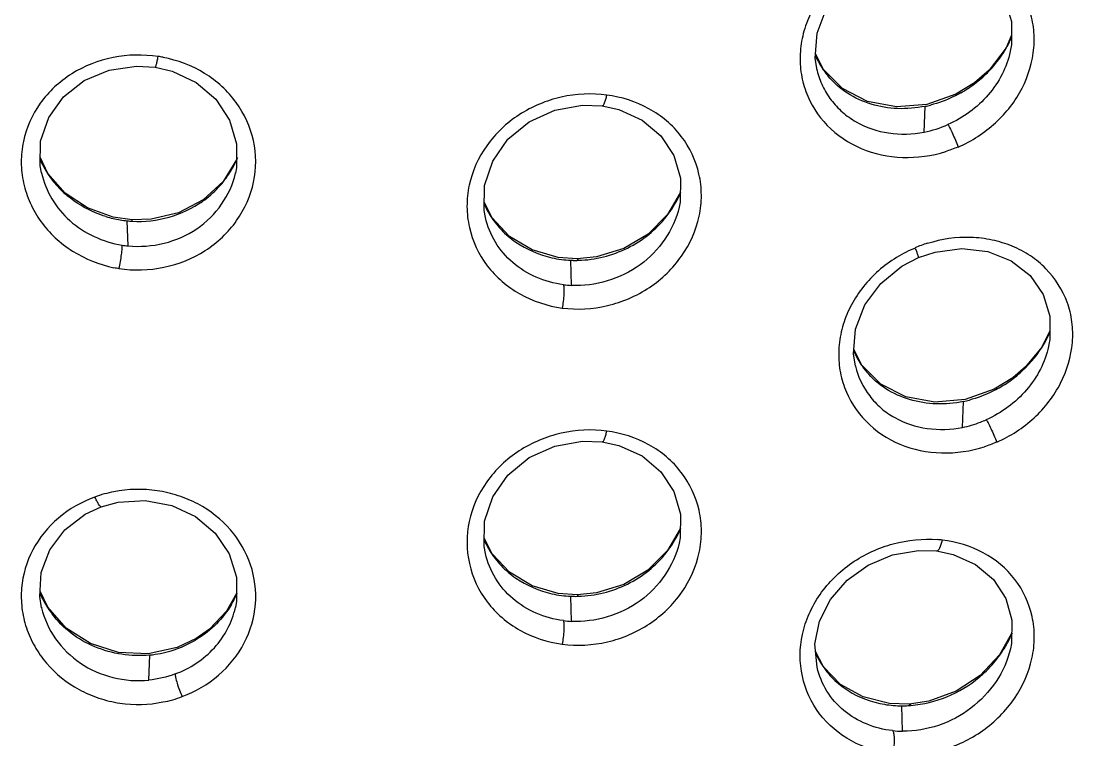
# Model space of a CAD drawing. Header units: millimetres. Extents: x 789 to 1209, y 393 to 987.
# Drawn here: x 957.42 to 970.81, y 890.75 to 899.89 of the extents above; entities that cross this region are included whole.
import ezdxf

# ---------------------------------------------------------------- set-up
doc = ezdxf.new("R2010")
doc.units = ezdxf.units.MM
doc.header["$LTSCALE"] = 0.1

msp = doc.modelspace()

# ---------------------------------------------------------------- linework, layer by layer
at = {"color": 7, "linetype": 'Continuous'}
for p, q in [((970.0247, 899.7098), (969.9578, 899.5516)), ((969.9578, 899.5516), (969.7403, 899.2665)), ((967.6327, 899.273), (967.5313, 899.4768)), ((970.0093, 899.5051), (970.0085, 899.5016)), ((967.5464, 899.2767), (967.55, 899.2614)), ((969.7403, 899.2665), (969.5527, 899.1031)), ((969.5527, 899.1031), (969.3149, 898.9585)), ((969.5557, 899.0923), (969.5527, 899.1031)), ((969.3149, 898.9585), (968.9459, 898.8293)), ((968.913, 898.477), (968.9248, 898.8051)), ((957.7643, 897.9517), (957.6685, 898.1497)), ((957.683, 897.9576), (957.6835, 897.9553)), ((960.1513, 897.9537), (960.1522, 897.9576)), ((963.4155, 897.387), (963.316, 897.5847)), ((965.7965, 897.5253), (965.7957, 897.5217)), ((958.8347, 897.3624), (958.5959, 897.3961)), ((963.3313, 897.3908), (963.3301, 897.396)), ((958.7842, 897.0301), (958.7747, 897.3487)), ((958.8361, 897.344), (958.8347, 897.3624)), ((964.5, 896.8651), (964.2555, 896.8828)), ((964.7445, 896.8895), (964.5, 896.8651)), ((964.5144, 896.8467), (964.5, 896.8651)), ((968.8427, 896.8817), (969.0533, 896.9523)), ((964.4266, 896.5278), (964.4179, 896.8475)), ((970.5129, 895.9497), (970.4092, 895.7424)), ((968.1212, 895.5122), (968.0201, 895.715)), ((970.4974, 895.7552), (970.4966, 895.7514)), ((968.0351, 895.5148), (968.0388, 895.4992)), ((970.0427, 895.3531), (969.8051, 895.2069)), ((970.0463, 895.3427), (970.0427, 895.3531)), ((969.8051, 895.2069), (969.4358, 895.0752)), ((969.4016, 894.7217), (969.4136, 895.0506)), ((963.4155, 893.1137), (963.3158, 893.3115)), ((965.7965, 893.2518), (965.7957, 893.2483)), ((963.3312, 893.1176), (963.33, 893.1228)), ((957.7618, 892.4338), (957.6667, 892.6375)), ((960.1649, 892.6109), (960.0368, 892.3824)), ((964.5, 892.5917), (964.2555, 892.6094)), ((964.4266, 892.2544), (964.4179, 892.5741)), ((964.7444, 892.616), (964.5, 892.5917)), ((964.5143, 892.5733), (964.5, 892.5917)), ((957.6823, 892.4344), (957.6842, 892.4264)), ((960.1505, 892.4296), (960.1511, 892.4322)), ((959.6518, 892.0369), (959.4072, 891.9225)), ((959.6421, 892.017), (959.6518, 892.0369)), ((970.0253, 892.0982), (969.8737, 891.8289)), ((959.4072, 891.9225), (959.0398, 891.843)), ((970.0107, 891.9079), (970.0101, 891.9051)), ((959.0504, 891.5069), (959.0599, 891.8255)), ((967.6326, 891.6776), (967.5328, 891.8724)), ((968.9729, 891.2402), (968.7206, 891.2027)), ((968.7206, 891.2027), (968.4705, 891.2096)), ((968.6394, 890.8569), (968.6312, 891.1805)), ((968.7452, 891.185), (968.7206, 891.2027))]:
    msp.add_line(p, q, dxfattribs=at)
for points in [[(968.5631, 900.7091), (968.9037, 900.7517), (969.236, 900.7125), (969.5327, 900.5936), (969.7726, 900.4044), (969.9411, 900.1618), (970.0255, 899.8841), (970.0241, 899.5866), (970.0093, 899.5051)], [(967.5509, 899.2616), (967.5268, 899.4189), (967.5512, 899.7345), (967.6684, 900.0411), (967.872, 900.3128), (968.1418, 900.53), (968.3526, 900.6393)], [(957.6835, 897.9578), (957.6668, 898.0503), (957.6722, 898.364), (957.775, 898.6632), (957.9643, 898.9277), (958.2268, 899.1347), (958.5455, 899.2674), (958.8924, 899.3184), (959.1311, 899.3028)], [(959.1311, 899.3028), (959.3461, 899.2512), (959.6515, 899.1067), (959.9023, 898.8946), (960.077, 898.6289), (960.1662, 898.3301), (960.1646, 898.0212), (960.1514, 897.9536)], [(968.9459, 898.8293), (968.5604, 898.7971), (968.1918, 898.8675), (967.8739, 899.0315), (967.6327, 899.273)], [(963.3313, 897.3908), (963.3146, 897.4798), (963.3189, 897.8001), (963.4239, 898.1099), (963.618, 898.3874), (963.8868, 898.6096), (964.2125, 898.7572), (964.5676, 898.8215), (964.8183, 898.8121)], [(964.8183, 898.8121), (965.0297, 898.7659), (965.3257, 898.6316), (965.5651, 898.4313), (965.7296, 898.1784), (965.8125, 897.8906), (965.8088, 897.5882), (965.7957, 897.5217)], [(960.1699, 898.1348), (959.993, 897.8497), (959.7397, 897.6157), (959.4258, 897.4524), (959.077, 897.3695), (958.8347, 897.3624)], [(958.5959, 897.3961), (958.2695, 897.5131), (957.9847, 897.7022), (957.7643, 897.9517)], [(965.8102, 897.705), (965.649, 897.4305), (965.3999, 897.1805), (965.0907, 896.9964), (964.7445, 896.8895)], [(964.2555, 896.8828), (963.9245, 896.9794), (963.6369, 897.1515), (963.4155, 897.387)], [(969.0533, 896.9523), (969.3937, 896.9962), (969.7256, 896.9583), (970.0218, 896.8407), (970.2612, 896.6528), (970.4293, 896.4115), (970.5136, 896.135), (970.5125, 895.8383), (970.4974, 895.7552)], [(968.0398, 895.4993), (968.0156, 895.6569), (968.0401, 895.9726), (968.1573, 896.2798), (968.3609, 896.5525), (968.6311, 896.7711), (968.8427, 896.8817)], [(970.4092, 895.7424), (970.2039, 895.4913), (970.0427, 895.3531)], [(969.4358, 895.0752), (969.0497, 895.0407), (968.6805, 895.1092), (968.3622, 895.2717), (968.1212, 895.5122)], [(963.3312, 893.1176), (963.3143, 893.2079), (963.319, 893.5279), (963.4243, 893.8375), (963.6185, 894.1148), (963.8873, 894.3367), (964.2128, 894.4841), (964.5677, 894.5483), (964.818, 894.5389)], [(964.818, 894.5389), (965.0294, 894.4928), (965.3253, 894.3585), (965.5648, 894.1582), (965.7294, 893.9055), (965.8124, 893.6176), (965.8088, 893.3153), (965.7957, 893.2483)], [(958.4433, 893.7126), (958.6583, 893.7711), (959.0021, 893.7917), (959.3395, 893.7296), (959.6446, 893.5878), (959.8945, 893.3773), (960.073, 893.1148), (960.1649, 892.8187), (960.1649, 892.5093), (960.15, 892.4298)], [(957.6852, 892.4266), (957.6626, 892.5696), (957.6808, 892.8762), (957.7877, 893.166), (957.9782, 893.4184), (958.2377, 893.6167), (958.4433, 893.7126)], [(965.8102, 893.4315), (965.6489, 893.1569), (965.3998, 892.9069), (965.0905, 892.7229), (964.7444, 892.616)], [(964.2555, 892.6094), (963.9245, 892.706), (963.6369, 892.8781), (963.4155, 893.1137)], [(967.5509, 891.6705), (967.5245, 891.9654), (967.5834, 892.2579), (967.7234, 892.5344), (967.9321, 892.7783), (968.1992, 892.9712), (968.5087, 893.0999), (968.8407, 893.1571), (969.0705, 893.1501)], [(969.0705, 893.1501), (969.2815, 893.1067), (969.5684, 892.9787), (969.7962, 892.7875), (969.9507, 892.5457), (970.0279, 892.2684), (970.0234, 891.9736), (970.0101, 891.9051)], [(959.0398, 891.843), (958.6632, 891.8598), (958.3062, 891.9723), (957.9984, 892.1687), (957.7618, 892.4338)], [(960.0368, 892.3824), (959.821, 892.1556), (959.6518, 892.0369)], [(969.8737, 891.8289), (969.6281, 891.5666), (969.3207, 891.366), (968.9729, 891.2402)], [(968.4705, 891.2096), (968.1375, 891.2929), (967.8511, 891.4531), (967.6326, 891.6776)]]:
    msp.add_lwpolyline(points, dxfattribs=at)
for centre, radius, start, end in [((968.74, 900.2475), 1.4048, 334.21886, 336.63824), ((968.6843, 900.2767), 1.4677, 327.44122, 329.94606), ((968.6987, 900.2683), 1.4511, 329.94709, 331.78946), ((968.7159, 900.2591), 1.4316, 331.78795, 334.21955), ((958.9206, 897.8521), 1.6074, 78.9309, 81.19068), ((968.5353, 899.9014), 1.1035, 204.13259, 212.30627), ((968.6556, 900.2962), 1.5025, 316.97039, 327.40415), ((968.5388, 899.9036), 1.1077, 212.30458, 213.09968), ((968.5419, 899.9057), 1.1115, 213.105, 220.16127), ((968.6289, 900.3205), 1.5385, 315.05073, 316.98676), ((968.621, 900.3284), 1.5497, 307.09425, 315.05011), ((968.5841, 900.3818), 1.6146, 299.53373, 307.00178), ((968.6189, 900.2923), 1.5176, 281.62496, 284.38997), ((968.672, 899.8545), 1.7015, 287.59167, 293.2996), ((958.801, 898.6236), 1.2388, 203.60168, 208.54657), ((958.9983, 898.6474), 1.2797, 328.96282, 332.69835), ((959.019, 898.6369), 1.2565, 332.69463, 337.47644), ((958.8062, 898.6264), 1.2447, 208.54415, 210.63178), ((958.8075, 898.6272), 1.2462, 210.63243, 215.88625), ((958.9846, 898.6557), 1.2958, 324.21978, 328.96178), ((958.8151, 898.6341), 1.2564, 215.93696, 226.49692), ((958.994, 898.6466), 1.2827, 306.62451, 318.87029), ((958.9793, 898.6594), 1.3022, 318.86951, 324.222), ((958.8545, 898.675), 1.3132, 226.47869, 229.99485), ((964.5809, 898.2425), 1.3454, 333.26064, 336.7785), ((958.9835, 898.6623), 1.3016, 305.04269, 306.5846), ((964.3837, 898.0396), 1.1709, 203.88288, 205.40397), ((964.3814, 898.0384), 1.1684, 205.40066, 211.4542), ((964.5286, 898.2709), 1.405, 325.70699, 329.40319), ((964.5522, 898.257), 1.3775, 329.40218, 333.25955), ((958.9194, 898.7641), 1.4228, 253.00071, 260.48469), ((964.5161, 898.2794), 1.4201, 321.94957, 323.59035), ((964.5176, 898.2783), 1.4182, 323.59007, 325.71119), ((958.9146, 898.7377), 1.396, 260.49664, 264.24493), ((958.9125, 898.7176), 1.3757, 264.24803, 266.81598), ((958.9109, 898.3253), 1.3013, 260.99757, 264.40828), ((969.4027, 895.5144), 1.6056, 112.0197, 112.82811), ((969.4739, 895.4036), 1.7395, 107.41071, 112.85416), ((964.477, 898.2141), 1.3679, 257.37946, 267.5225), ((958.9155, 898.3025), 1.5778, 258.66459, 260.99101), ((964.4802, 898.2272), 1.3809, 267.41532, 268.73623), ((964.4802, 898.2251), 1.3789, 268.73585, 271.40658), ((964.4862, 897.8082), 1.2817, 262.68631, 267.33621), ((969.2183, 896.5023), 1.4155, 334.35423, 336.62462), ((969.1857, 896.5181), 1.4518, 329.97182, 334.34689), ((969.0173, 896.1374), 1.0966, 204.18184, 212.39791), ((969.0203, 896.1393), 1.1001, 212.397, 213.21647), ((969.023, 896.1411), 1.1033, 213.22132, 220.27417), ((969.0614, 896.6361), 1.6257, 299.88149, 307.29552), ((969.0986, 896.5419), 1.5234, 281.92797, 284.82592), ((969.1544, 896.1028), 1.7079, 287.93073, 293.50548), ((958.8755, 892.4622), 1.4661, 100.62653, 110.44602), ((964.5808, 893.9689), 1.3454, 333.25863, 336.78271), ((964.3838, 893.7664), 1.1712, 203.86701, 205.40155), ((964.3816, 893.7652), 1.1687, 205.39824, 211.45002), ((964.5286, 893.9973), 1.4049, 325.70852, 329.40604), ((964.5521, 893.9834), 1.3775, 329.40505, 333.25758), ((968.9594, 891.7463), 1.5535, 83.20693, 85.27865), ((964.5161, 894.0057), 1.4199, 321.94429, 323.58978), ((964.5176, 894.0046), 1.4181, 323.5895, 325.71271), ((958.8129, 893.1121), 1.2541, 203.35077, 211.36197), ((959.0423, 893.0962), 1.2291, 332.0758, 336.97253), ((964.4772, 893.9407), 1.3679, 257.37121, 267.51582), ((964.4803, 893.9537), 1.3809, 267.40876, 268.72899), ((964.4803, 893.9516), 1.3788, 268.7286, 271.39799), ((958.8441, 893.1309), 1.2905, 211.35289, 217.25387), ((959.0352, 893.1), 1.2371, 329.30061, 332.07527), ((964.4863, 893.5348), 1.2817, 262.6848, 267.33056), ((968.6879, 892.68), 1.4634, 332.03328, 335.20648), ((968.7286, 892.661), 1.4185, 335.21248, 337.15185), ((958.9223, 893.2384), 1.4179, 286.75446, 295.93198), ((958.9421, 893.197), 1.3721, 295.94498, 300.68317), ((958.9269, 893.2227), 1.4018, 300.68233, 301.49058), ((968.6534, 892.6984), 1.5025, 327.5065, 330.04996), ((968.6605, 892.6943), 1.4943, 330.05013, 332.04153), ((958.9146, 893.265), 1.4456, 275.76291, 286.74323), ((968.546, 892.3057), 1.112, 203.96754, 206.60974), ((968.5391, 892.3021), 1.1043, 206.60419, 212.33872), ((968.6502, 892.7016), 1.5071, 311.82933, 322.37447), ((968.6501, 892.7005), 1.5065, 322.41102, 327.5068), ((968.6246, 892.7297), 1.545, 309.82657, 311.83997), ((968.6321, 892.5253), 1.3448, 260.42935, 269.96193), ((968.6357, 892.5656), 1.3848, 269.81181, 271.37126), ((968.6355, 892.5729), 1.3921, 271.37254, 274.5124), ((968.6499, 892.1269), 1.2699, 263.78686, 269.52688)]:
    msp.add_arc(centre, radius, start, end, dxfattribs=at)
for points, knots in [([(969.3475, 898.288), (969.5201, 898.3635), (969.7619, 898.521), (970.0173, 898.7967), (970.2132, 899.1059), (970.3194, 899.4585), (970.3132, 899.8118), (970.2329, 900.1457), (970.0445, 900.4432), (969.7801, 900.6626), (969.5472, 900.7869), (969.2902, 900.8657), (968.926, 900.9126), (968.6445, 900.874), (968.4674, 900.8178)], [0, 0, 0, 0, 0.1314686, 0.1968007, 0.2612458, 0.3858388, 0.4464956, 0.5061411, 0.6238782, 0.6837445, 0.7446382, 0.8068454, 0.8703216, 1, 1, 1, 1]), ([(968.2897, 900.7526), (968.1167, 900.6806), (967.7965, 900.4779), (967.5088, 900.1052), (967.3765, 899.7674), (967.3294, 899.5058), (967.3364, 899.2437), (967.4207, 898.9095), (967.6571, 898.5345), (968.1048, 898.2362), (968.6429, 898.1242), (969.0119, 898.1746), (969.1888, 898.2289)], [0, 0, 0, 0, 0.1311228, 0.2593645, 0.3220647, 0.3836149, 0.4441914, 0.5040962, 0.6232277, 0.7448104, 0.8705098, 1, 1, 1, 1]), ([(959.1669, 899.4372), (958.9785, 899.4685), (958.5896, 899.4603), (958.0553, 899.2519), (957.6412, 898.8716), (957.4523, 898.4496), (957.416, 898.0949), (957.4468, 897.8285), (957.5318, 897.572), (957.6684, 897.3351), (957.8522, 897.1272), (958.1513, 896.8996), (958.4204, 896.7914), (958.6054, 896.7524)], [0, 0, 0, 0, 0.1299051, 0.2580408, 0.3822487, 0.5028975, 0.5629414, 0.623176, 0.6839305, 0.7454653, 0.8079624, 0.8713808, 1, 1, 1, 1]), ([(958.6683, 896.7411), (958.8572, 896.7135), (959.2457, 896.7256), (959.7811, 896.9375), (960.1917, 897.3263), (960.4187, 897.831), (960.4165, 898.3793), (960.1868, 898.8804), (959.7709, 899.258), (959.4145, 899.3924), (959.2292, 899.4263)], [0, 0, 0, 0, 0.1302121, 0.2589893, 0.3844697, 0.5063067, 0.6261141, 0.7470232, 0.871535, 1, 1, 1, 1]), ([(959.1311, 899.3028), (959.1322, 899.3027), (959.1351, 899.3065), (959.138, 899.3134), (959.1422, 899.3259), (959.1488, 899.3502), (959.1574, 899.3879), (959.1637, 899.4199), (959.1669, 899.4372)], [0, 0, 0, 0, 0.0248044, 0.081796, 0.1745317, 0.2999852, 0.6239157, 1, 1, 1, 1]), ([(970.0085, 899.5016), (969.9863, 899.4016), (969.914, 899.2042), (969.6768, 898.855), (969.4103, 898.6592), (969.2165, 898.5733)], [0, 0, 0, 0, 0.2442067, 0.4945947, 1, 1, 1, 1]), ([(967.5509, 899.2616), (967.5671, 899.1937), (967.6139, 899.0609), (967.7249, 898.8814), (967.87, 898.7265), (968.1046, 898.5583), (968.4623, 898.4391), (968.765, 898.4491), (968.9129, 898.4777)], [0, 0, 0, 0, 0.1209698, 0.2417864, 0.3631632, 0.4861956, 0.7389999, 1, 1, 1, 1]), ([(968.9248, 898.8051), (968.8106, 898.7817), (968.5783, 898.7625), (968.2381, 898.8188), (967.9303, 898.9578), (967.7626, 899.1058), (967.6925, 899.1889)], [0, 0, 0, 0, 0.2590221, 0.5118452, 0.7583449, 1, 1, 1, 1]), ([(964.8757, 898.9477), (964.6845, 898.9754), (964.2878, 898.9557), (963.7448, 898.7295), (963.322, 898.3316), (963.1246, 897.8966), (963.087, 897.5324), (963.1282, 897.1738), (963.3249, 896.7502), (963.7572, 896.3853), (964.1197, 896.2658), (964.3067, 896.2391)], [0, 0, 0, 0, 0.129551, 0.2596708, 0.3869842, 0.5100478, 0.5705787, 0.6306744, 0.7505806, 0.87333, 1, 1, 1, 1]), ([(964.3067, 896.2391), (964.4982, 896.2153), (964.8937, 896.2388), (965.4354, 896.4703), (965.8533, 896.8752), (966.0498, 897.3118), (966.0888, 897.6763), (966.0485, 898.0327), (965.8526, 898.4514), (965.4231, 898.811), (965.0619, 898.925), (964.8757, 898.9478)], [0, 0, 0, 0, 0.1298316, 0.2602254, 0.3884623, 0.5125537, 0.5733026, 0.6332883, 0.7522364, 0.8738065, 1, 1, 1, 1]), ([(964.8183, 898.8121), (964.8237, 898.8114), (964.838, 898.8255), (964.8498, 898.8539), (964.8645, 898.8973), (964.872, 898.9301), (964.8757, 898.9477)], [0, 0, 0, 0, 0.1089916, 0.3290356, 0.6422928, 1, 1, 1, 1]), ([(969.38, 898.977), (969.3497, 898.9599), (969.2273, 898.8956), (969.0964, 898.8472), (968.9962, 898.8215)], [0, 0, 0, 0, 0.2516225, 1, 1, 1, 1]), ([(969.2165, 898.5733), (969.2245, 898.5611), (969.2434, 898.5238), (969.2884, 898.4294), (969.3239, 898.3465), (969.3475, 898.288)], [0, 0, 0, 0, 0.1392338, 0.3978423, 1, 1, 1, 1]), ([(957.684, 897.9554), (957.7102, 897.841), (957.7997, 897.6162), (958.0341, 897.3358), (958.3456, 897.1336), (958.5849, 897.0594), (958.7076, 897.04)], [0, 0, 0, 0, 0.2424723, 0.4903392, 0.7432302, 1, 1, 1, 1]), ([(958.7842, 897.0302), (958.9366, 897.0153), (959.2474, 897.0393), (959.6717, 897.2232), (959.9943, 897.5414), (960.1189, 897.814), (960.1514, 897.9537)], [0, 0, 0, 0, 0.2567661, 0.511242, 0.7595902, 1, 1, 1, 1]), ([(958.5033, 897.4031), (958.4581, 897.4169), (958.2816, 897.4804), (958.1176, 897.579), (958.0103, 897.6691)], [0, 0, 0, 0, 0.2522942, 1, 1, 1, 1]), ([(958.8361, 897.344), (958.9938, 897.3352), (959.3122, 897.3718), (959.603, 897.5069), (959.7309, 897.5966)], [0, 0, 0, 0, 0.5027649, 1, 1, 1, 1]), ([(964.3226, 896.537), (964.2042, 896.5522), (963.9733, 896.6159), (963.6709, 896.8018), (963.4434, 897.0666), (963.3569, 897.2811), (963.3313, 897.3908)], [0, 0, 0, 0, 0.2579546, 0.5099978, 0.7565078, 1, 1, 1, 1]), ([(963.3847, 897.4287), (963.4268, 897.3599), (963.5265, 897.2297), (963.7795, 897.0166), (964.0152, 896.9164), (964.1777, 896.8798)], [0, 0, 0, 0, 0.2452285, 0.4936845, 1, 1, 1, 1]), ([(965.7954, 897.5218), (965.7296, 897.2345), (965.354, 896.6947), (964.73, 896.5136), (964.4266, 896.5279)], [0, 0, 0, 0, 0.4924014, 1, 1, 1, 1]), ([(964.5144, 896.8467), (964.7284, 896.852), (965.0529, 896.9352), (965.4165, 897.1658), (965.5686, 897.3201), (965.6343, 897.4041)], [0, 0, 0, 0, 0.4996009, 0.751148, 1, 1, 1, 1]), ([(969.8376, 894.5342), (970.0107, 894.6096), (970.3315, 894.8181), (970.6771, 895.2639), (970.81, 895.709), (970.8035, 896.063), (970.7226, 896.3969), (970.5335, 896.6939), (970.2685, 896.912), (970.0353, 897.035), (969.7782, 897.1124), (969.4139, 897.1573), (969.1326, 897.1169), (968.9558, 897.0597)], [0, 0, 0, 0, 0.1316782, 0.2612762, 0.386181, 0.4469304, 0.5066056, 0.6242394, 0.6840057, 0.7447932, 0.8069069, 0.8703176, 1, 1, 1, 1]), ([(958.7073, 897.04), (958.7077, 897.0256), (958.7044, 896.9855), (958.693, 896.8857), (958.6793, 896.8005), (958.6683, 896.7411)], [0, 0, 0, 0, 0.1433519, 0.3990839, 1, 1, 1, 1]), ([(968.7798, 896.9942), (968.6068, 896.9214), (968.2866, 896.717), (967.9992, 896.3427), (967.8671, 896.0037), (967.8203, 895.7415), (967.8277, 895.479), (967.9127, 895.1449), (968.1501, 894.7706), (968.5989, 894.4748), (969.1373, 894.3655), (969.506, 894.4193), (969.6823, 894.4755)], [0, 0, 0, 0, 0.131287, 0.2597959, 0.3226198, 0.3842609, 0.4448816, 0.5047781, 0.6237516, 0.7450861, 0.870579, 1, 1, 1, 1]), ([(968.8427, 896.8817), (968.8435, 896.882), (968.8426, 896.8865), (968.8415, 896.8924), (968.8378, 896.9041), (968.8305, 896.9257), (968.8179, 896.9594), (968.8069, 896.9876), (968.8008, 897.0028)], [0, 0, 0, 0, 0.0208643, 0.0760367, 0.167343, 0.2917548, 0.6165376, 1, 1, 1, 1]), ([(964.3226, 896.537), (964.3278, 896.5231), (964.3317, 896.4822), (964.3308, 896.4111), (964.3223, 896.3261), (964.3125, 896.2672), (964.3067, 896.2391)], [0, 0, 0, 0, 0.1485976, 0.4031851, 0.7131477, 1, 1, 1, 1]), ([(970.0463, 895.3427), (970.0864, 895.3733), (970.2396, 895.5025), (970.3676, 895.6618), (970.4426, 895.7916)], [0, 0, 0, 0, 0.25163, 1, 1, 1, 1]), ([(970.4966, 895.7514), (970.4743, 895.6511), (970.4019, 895.4531), (970.1645, 895.1028), (969.8981, 894.9059), (969.7043, 894.8191)], [0, 0, 0, 0, 0.244362, 0.4948947, 1, 1, 1, 1]), ([(968.0389, 895.4992), (968.0719, 895.3636), (968.1673, 895.168), (968.3602, 894.9621), (968.5965, 894.797), (968.9532, 894.6816), (969.2545, 894.6922), (969.4016, 894.7217)], [0, 0, 0, 0, 0.2423094, 0.3643592, 0.48764, 0.7393185, 1, 1, 1, 1]), ([(969.4136, 895.0506), (969.2995, 895.0266), (969.0675, 895.0061), (968.7274, 895.0604), (968.4193, 895.1978), (968.2514, 895.345), (968.1812, 895.4279)], [0, 0, 0, 0, 0.2592248, 0.5120283, 0.7583986, 1, 1, 1, 1]), ([(969.8713, 895.2265), (969.8412, 895.2092), (969.7191, 895.1441), (969.5886, 895.0948), (969.4885, 895.0684)], [0, 0, 0, 0, 0.2517483, 1, 1, 1, 1]), ([(969.4016, 894.7217), (969.4794, 894.7373), (969.5818, 894.7674), (969.6797, 894.8081), (969.704, 894.819)], [0, 0, 0, 0, 0.7485216, 1, 1, 1, 1]), ([(969.7043, 894.8191), (969.7127, 894.8071), (969.7322, 894.77), (969.7783, 894.6758), (969.8141, 894.5928), (969.8376, 894.5342)], [0, 0, 0, 0, 0.1394756, 0.3982834, 1, 1, 1, 1]), ([(964.8755, 894.6746), (964.6841, 894.7009), (964.2877, 894.6803), (963.7445, 894.4543), (963.3223, 894.0556), (963.0869, 893.5388), (963.089, 892.9805), (963.3247, 892.4749), (963.7555, 892.1079), (964.1194, 891.9897), (964.3067, 891.9657)], [0, 0, 0, 0, 0.1296778, 0.2598697, 0.387258, 0.5104009, 0.6304032, 0.7503919, 0.8732318, 1, 1, 1, 1]), ([(964.3067, 891.9657), (964.4978, 891.9388), (964.8945, 891.9605), (965.4361, 892.1932), (965.8543, 892.5984), (966.0506, 893.0356), (966.0893, 893.4004), (966.0488, 893.7571), (965.8527, 894.1763), (965.4226, 894.5359), (965.0617, 894.6507), (964.8755, 894.6746)], [0, 0, 0, 0, 0.1297409, 0.2601593, 0.388399, 0.5124941, 0.57325, 0.6332466, 0.7522197, 0.8738024, 1, 1, 1, 1]), ([(964.818, 894.5389), (964.8235, 894.5382), (964.8378, 894.5523), (964.8495, 894.5807), (964.8642, 894.6241), (964.8718, 894.6569), (964.8755, 894.6746)], [0, 0, 0, 0, 0.1089274, 0.3290141, 0.6422828, 1, 1, 1, 1]), ([(959.4715, 891.2983), (959.6405, 891.3594), (959.9552, 891.5418), (960.2901, 891.9611), (960.4399, 892.4668), (960.3758, 892.9876), (960.1089, 893.4447), (959.7556, 893.7218), (959.4233, 893.8602), (959.0666, 893.9445), (958.7849, 893.9388), (958.6052, 893.9032)], [0, 0, 0, 0, 0.1278126, 0.2520243, 0.3730727, 0.4930013, 0.614737, 0.7401976, 0.8046327, 0.8697106, 1, 1, 1, 1]), ([(958.3634, 893.8359), (958.1951, 893.7758), (957.8815, 893.5972), (957.5439, 893.1843), (957.4201, 892.7624), (957.4256, 892.4212), (957.4831, 892.1696), (957.5902, 891.9323), (957.7923, 891.6429), (958.078, 891.4145), (958.4103, 891.2716), (958.7671, 891.1851), (959.0494, 891.1921), (959.2288, 891.2293)], [0, 0, 0, 0, 0.1269367, 0.2498655, 0.3700473, 0.4302296, 0.4907422, 0.5519605, 0.6139842, 0.7402302, 0.8048041, 0.8698787, 1, 1, 1, 1]), ([(958.4433, 893.7126), (958.4386, 893.7109), (958.4231, 893.7236), (958.4073, 893.7482), (958.3846, 893.7886), (958.3707, 893.8193), (958.3634, 893.8359)], [0, 0, 0, 0, 0.1001024, 0.3193197, 0.6363346, 1, 1, 1, 1]), ([(965.7954, 893.2483), (965.7296, 892.961), (965.354, 892.4212), (964.73, 892.2402), (964.4265, 892.2545)], [0, 0, 0, 0, 0.492405, 1, 1, 1, 1]), ([(968.512, 890.5684), (968.3303, 890.592), (967.9754, 890.6982), (967.5531, 891.0537), (967.3248, 891.5507), (967.3269, 892.01), (967.4435, 892.3558), (967.6288, 892.6852), (967.9779, 893.027), (968.5083, 893.2711), (968.8979, 893.3084), (969.0873, 893.2945)], [0, 0, 0, 0, 0.1245336, 0.2450348, 0.3638326, 0.4844991, 0.5468193, 0.6103566, 0.7398783, 0.8710016, 1, 1, 1, 1]), ([(968.5693, 890.5627), (968.7583, 890.5462), (969.1485, 890.5865), (969.6767, 890.8372), (970.087, 891.2491), (970.2834, 891.6868), (970.3247, 892.0513), (970.2871, 892.4032), (970.0981, 892.8142), (969.6762, 893.1602), (969.3253, 893.2659), (969.1447, 893.2876)], [0, 0, 0, 0, 0.1292595, 0.2606404, 0.3910399, 0.5173918, 0.5788377, 0.6390319, 0.7569124, 0.8760957, 1, 1, 1, 1]), ([(969.0705, 893.1501), (969.0777, 893.1492), (969.0966, 893.1606), (969.123, 893.2078), (969.137, 893.2535), (969.1447, 893.2876)], [0, 0, 0, 0, 0.1335509, 0.356998, 1, 1, 1, 1]), ([(964.3227, 892.2636), (964.2043, 892.2788), (963.9733, 892.3425), (963.6708, 892.5284), (963.4433, 892.7933), (963.3568, 893.0078), (963.3312, 893.1176)], [0, 0, 0, 0, 0.2579511, 0.5099958, 0.7565082, 1, 1, 1, 1]), ([(963.3846, 893.1555), (963.4267, 893.0867), (963.5264, 892.9565), (963.7794, 892.7433), (964.0152, 892.643), (964.1777, 892.6064)], [0, 0, 0, 0, 0.2452299, 0.4936874, 1, 1, 1, 1]), ([(964.5143, 892.5733), (964.7283, 892.5785), (965.0528, 892.6616), (965.4163, 892.8922), (965.5685, 893.0465), (965.6342, 893.1304)], [0, 0, 0, 0, 0.4996072, 0.7511502, 1, 1, 1, 1]), ([(960.099, 892.4684), (960.0461, 892.3793), (959.9161, 892.2122), (959.7492, 892.0824), (959.6592, 892.0273)], [0, 0, 0, 0, 0.4953135, 1, 1, 1, 1]), ([(957.6843, 892.4265), (957.717, 892.2867), (957.8421, 892.0149), (958.1653, 891.6991), (958.5879, 891.5155), (958.8981, 891.4918), (959.0504, 891.5069)], [0, 0, 0, 0, 0.2410802, 0.4888298, 0.7429231, 1, 1, 1, 1]), ([(959.0599, 891.8255), (958.8259, 891.8022), (958.4594, 891.8584), (958.0517, 892.092), (957.8862, 892.2585), (957.8169, 892.3497)], [0, 0, 0, 0, 0.5042033, 0.7544269, 1, 1, 1, 1]), ([(959.3847, 891.585), (959.5717, 891.6552), (959.833, 891.8266), (960.0602, 892.1518), (960.1288, 892.3359), (960.1505, 892.4296)], [0, 0, 0, 0, 0.5074279, 0.7557825, 1, 1, 1, 1]), ([(964.3227, 892.2636), (964.3279, 892.2497), (964.3317, 892.2088), (964.3309, 892.1377), (964.3223, 892.0527), (964.3126, 891.9938), (964.3067, 891.9657)], [0, 0, 0, 0, 0.1485787, 0.4031501, 0.7131234, 1, 1, 1, 1]), ([(970.0099, 891.9051), (969.9764, 891.7578), (969.8462, 891.4716), (969.5236, 891.1288), (969.1049, 890.9083), (968.7929, 890.8557), (968.6394, 890.857)], [0, 0, 0, 0, 0.2451, 0.497417, 0.7508885, 1, 1, 1, 1]), ([(968.5122, 890.8645), (968.3985, 890.8769), (968.1761, 890.9329), (967.8828, 891.1053), (967.6604, 891.3574), (967.5762, 891.5642), (967.5509, 891.6705)], [0, 0, 0, 0, 0.2572872, 0.5080585, 0.7542528, 1, 1, 1, 1]), ([(967.6061, 891.7114), (967.6489, 891.6438), (967.7504, 891.517), (968.0078, 891.3147), (968.2459, 891.2272), (968.4082, 891.1997)], [0, 0, 0, 0, 0.2459056, 0.4940453, 1, 1, 1, 1]), ([(959.385, 891.5852), (959.384, 891.5709), (959.3913, 891.5312), (959.4093, 891.4627), (959.4373, 891.3811), (959.4598, 891.3249), (959.4715, 891.2983)], [0, 0, 0, 0, 0.1421484, 0.3963186, 0.7098606, 1, 1, 1, 1]), ([(968.7452, 891.185), (968.9019, 891.1974), (969.2151, 891.275), (969.4915, 891.4408), (969.6142, 891.5432)], [0, 0, 0, 0, 0.4958694, 1, 1, 1, 1]), ([(968.5122, 890.8645), (968.5203, 890.8511), (968.5298, 890.8098), (968.5353, 890.7101), (968.5253, 890.6247), (968.5123, 890.567)], [0, 0, 0, 0, 0.155762, 0.4103145, 1, 1, 1, 1])]:
    msp.add_open_spline(points, degree=3, knots=knots, dxfattribs=at)
for points in [[(968.913, 898.477), (969.0171, 898.4974), (969.1193, 898.5301), (969.2162, 898.5731)], [(959.385, 891.5852), (959.2778, 891.545), (959.1642, 891.519), (959.0502, 891.5079)], [(959.2288, 891.2293), (959.3118, 891.2429), (959.3936, 891.2664), (959.4715, 891.2983)]]:
    msp.add_open_spline(points, degree=3, dxfattribs=at)

doc.saveas('drawing.dxf')
